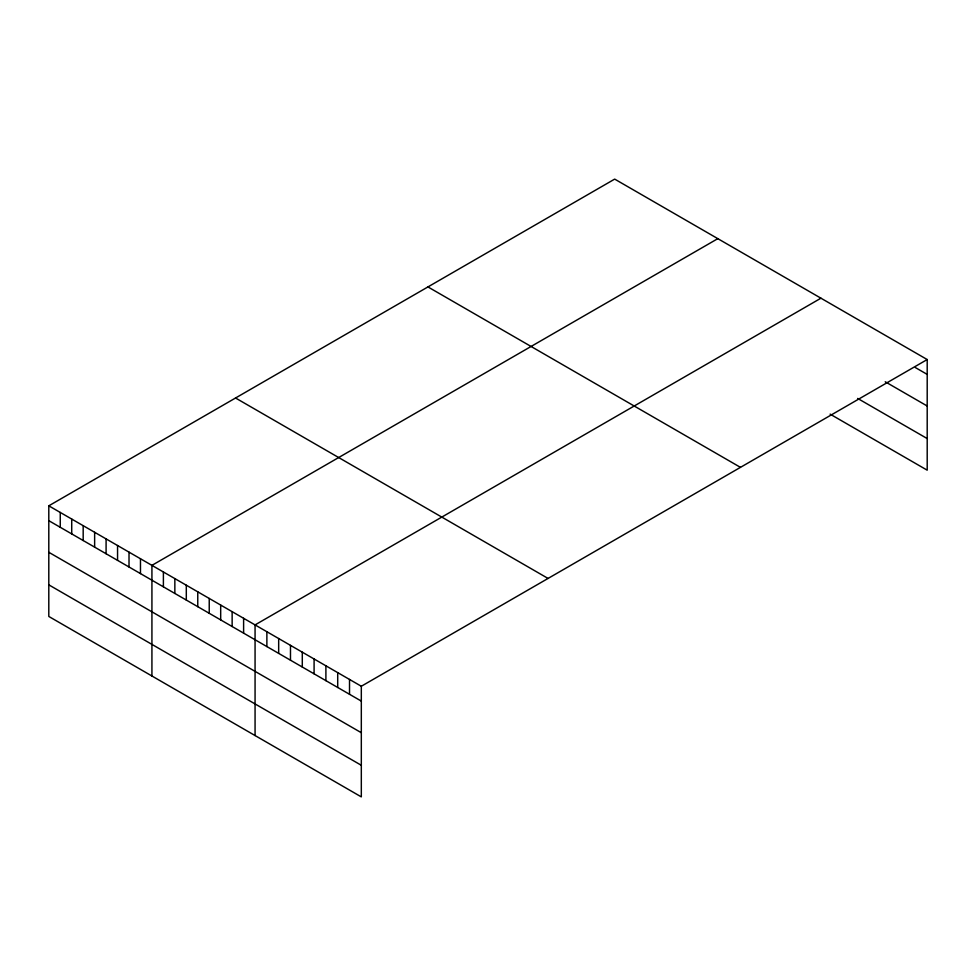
<?xml version="1.0" encoding="UTF-8"?>
<svg xmlns="http://www.w3.org/2000/svg" width="976" height="976" viewBox="0 0 976 976"><rect width="100%" height="100%" fill="white"/><g stroke="black" fill="none" stroke-linecap="round" stroke-linejoin="round"><path stroke-width="1.46" d="M927.2 359.546L361.315 686.25L361.315 796.892L48.8 616.454L48.8 505.824L614.685 179.108L927.2 359.546L927.2 470.176L830.125 414.141M717.811 238.656L151.927 565.36L151.927 676.002M820.938 298.192L255.065 624.908L255.065 735.538M915.39 367.574L927.2 374.394M885.22 381.762L927.2 406.004M857.672 398.428L927.2 438.566M427.939 286.92L740.455 467.358M235.545 398.001L548.061 578.439M48.8 505.824L361.315 686.25M48.8 520.672L361.315 701.097M48.8 552.282L361.315 732.708M48.8 584.844L361.315 765.282M349.518 679.43L349.518 694.29M337.708 672.623L337.708 687.47M325.899 665.803L325.899 680.65M314.089 658.983L314.089 673.843M302.292 652.175L302.292 667.023M290.482 645.356L290.482 660.203M278.672 638.536L278.672 653.383M266.875 631.716L266.875 646.576M243.61 618.284L243.61 633.143M232.142 611.671L232.142 626.519M220.686 605.059L220.686 619.906M209.23 598.447L209.23 613.294M197.762 591.822L197.762 606.682M186.306 585.21L186.306 600.057M174.85 578.597L174.85 593.445M163.395 571.973L163.395 586.832M140.471 558.748L140.471 573.595M129.015 552.135L129.015 566.983M117.559 545.511L117.559 560.37M106.091 538.898L106.091 553.746M94.635 532.286L94.635 547.133M83.18 525.661L83.18 540.521M71.724 519.049L71.724 533.896M60.256 512.437L60.256 527.284"/></g></svg>
